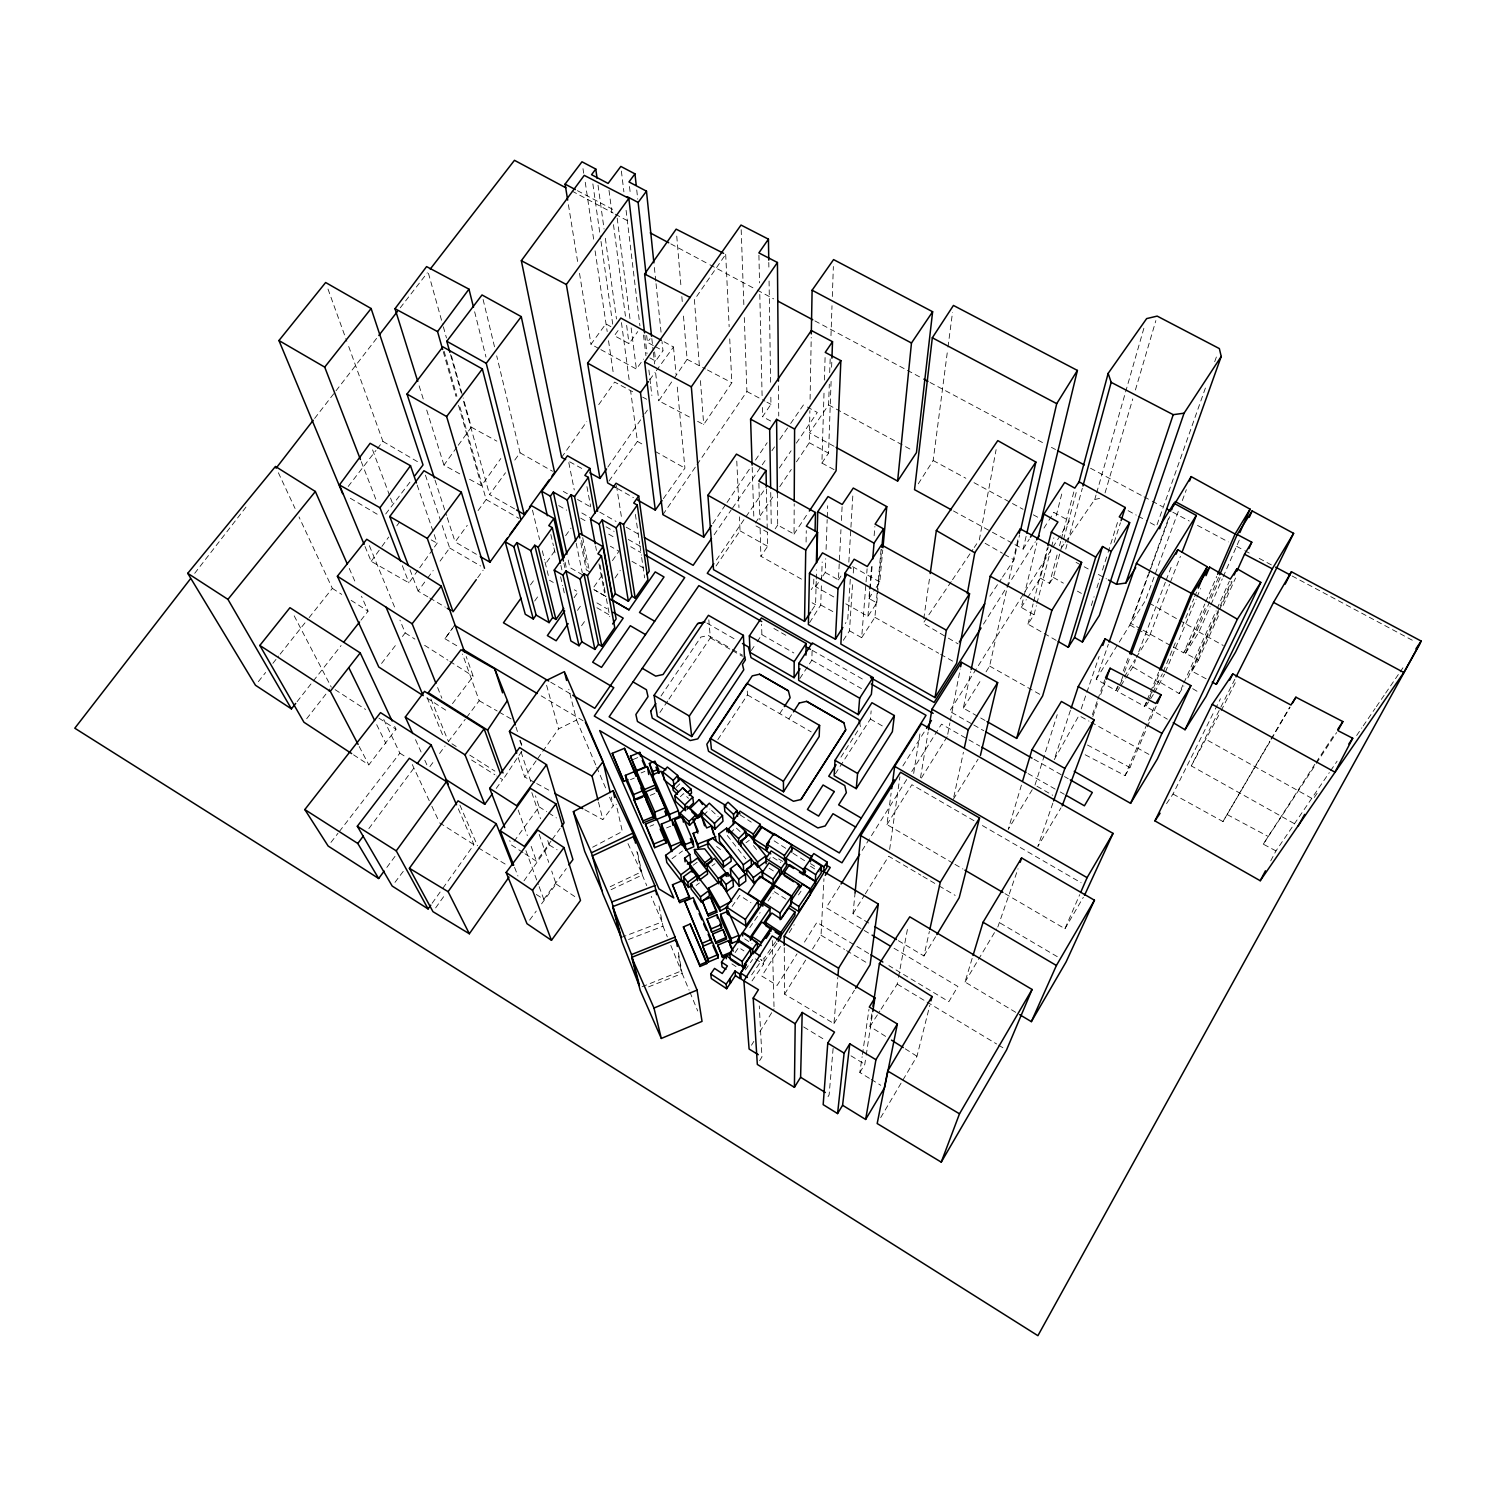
<?xml version="1.0" encoding="UTF-8"?>
<svg xmlns="http://www.w3.org/2000/svg" width="1496" height="1496" viewBox="0 0 1496 1496"><rect width="100%" height="100%" fill="white"/><g stroke="black" fill="none" stroke-linecap="round" stroke-linejoin="round"><path stroke-width="0.75" stroke-dasharray="5 3.75" d="M777.359 492.895L777.696 525.077L794.039 534.072L794.208 503.741M803.427 404.949L788.972 425.949M806.082 542.057L806.269 530.687M796.452 461.834L809.28 442.741L809.878 410.671M810.084 399.226L811.225 337.367M813.824 579.12L813.637 586.002L811.206 589.667M799.855 678.492L811.842 660.204L812.122 649.395M833.777 596.96L815.694 586.694L815.825 582.15M811.879 610.275L815.563 604.739L816.218 581.402M816.274 579.064L816.535 569.733M834.076 469.632L821.902 463.068L824.053 391.578M824.408 380.04L825.1 356.983M809.616 622.579L820.743 604.982L821.491 582.318M821.566 580.055L822.183 561.935M834.076 446.294L809.467 432.849L828.597 404.911L829.308 384.154M829.7 372.616L830.187 358.778M830.972 335.702L832 305.726M832.318 296.507L833.365 266.512M821.902 463.068L828.522 453.138L831.103 381.162M831.608 367.231L831.944 357.937M822.837 576.016L825.231 572.463L825.736 558.663M826.072 549.462L827.176 519.561M827.269 517.261L827.681 505.76M825.231 572.463L838.415 579.924L840.958 529.621M841.407 520.477L842.098 506.751M812.534 949.006L821.042 935.262L823.959 878.713M848.83 562.141L853 492.689M850.27 579.345L847.746 619.625L845.277 623.552M843.333 640.269L849.504 630.807L852.664 582.299M853.262 573.062L853.711 566.143M849.504 630.807L861.677 637.689L867.1 568.817M845.82 603.804L867.923 616.352L876.768 602.888L868.933 598.456L869.513 591.481M869.7 589.162L871.813 563.618M874.132 535.755L874.898 526.461M867.923 616.352L870.018 591.182M870.205 588.9L872.318 563.73M784.259 947.679L784.596 994.129L833.964 1023.563L837.816 977.412M833.122 1048.359L829.121 1094.829L826.746 1098.756M861.677 637.689L874.898 617.343L881.069 549.406M876.768 602.888L877.404 595.95M877.61 593.631L881.649 549.668M876.17 587.461L879.779 581.963L882.752 550.004M835.385 773.787L870.373 719.052L871.158 710.88M868.783 923.032L853.019 913.626L855.058 892.981M918.264 483.844L933.167 460.525L947.679 349.41M947.978 347.109L952.522 312.384M952.952 863.173L886.96 824.558L891.111 793.198M889.653 849.448L899.9 776.798M923.761 618.783L929.895 575.792M869.363 1078.317L859.845 1072.501L862.126 1056.7M862.463 1054.437L868.97 1009.314M885.613 1036.391L869.924 1026.462L871.962 1012.998M859.845 1072.501L864.8 1064.273L865.847 1057.41M866.203 1055.11L872.467 1013.877M913.663 773.432L920.433 730.59M920.489 777.752L928.137 732.049M979.319 539.944L996.112 449.642M881.088 1009.145L897.207 984.125L898.049 979.637M898.46 977.393L908.091 925.8M947.753 734.218L949.904 722.961M950.334 720.717L960.226 669.011M985.041 720.455L963.349 708.132L970.754 671.741M953.812 797.013L963.424 752.245M898.329 940.666L923.93 955.963L929.371 931.428M986.051 671.835L989.623 666.094L1006.715 589.611M1007.219 587.367L1018.271 537.868M1002.526 577.063L1013.97 559.897L1019.58 534.876M1014.98 544.619L1023.171 549.107L1026.312 535.475M1056.176 640.363L1027.958 624.131L1034.035 614.744L1021.244 607.395L1023.395 598.512M1023.937 596.287L1036.878 542.955M880.695 1117.587L916.973 1056.27L929.801 1005.349M1053.857 512.436L1069.453 520.889L949.642 711.273L971.745 723.858M1027.958 624.131L1033.082 603.935M1033.643 601.691L1047.331 547.835M1027.602 597.633L1040.318 578.111L1048.247 546.975M1056.176 515.84L1061.842 493.605M1034.035 614.744L1036.354 605.693M1036.952 603.43L1050.94 549.125M1051.538 546.863L1053.857 537.812M1040.318 578.111L1049.538 583.384L1057.186 554.586M1059.542 545.722L1060.72 541.309M1061.3 539.084L1074.24 490.37M1049.538 583.384L1053.39 577.475L1062.927 541.87M1063.525 539.645L1076.97 489.716M1065.769 549.032L1066.985 544.525M1067.602 542.281L1082.337 488.22M1065.245 542.319L1094.717 499.552L1096.007 495.083M1096.643 492.857L1144.085 327.531M1105.058 492.913L1132.771 398.908M1135.408 389.97L1155.866 320.593M1021.431 785.101L1008.248 829.326L1033.83 787.064M1015.747 1012.325L965.014 982.012L972.363 957.664M1091.313 605.562L1094.1 596.698M1096.905 587.816L1099.691 578.952M1102.496 570.07L1107.377 554.549M1108.087 552.323L1118.578 519.056M1034.989 785.138L1057.223 714.658M1114.165 542.45L1120.41 522.796M997.832 926.978L1018.028 868.783M1070.425 710.32L1054.1 759.912L1078.934 715.537M1081.178 708.973L1099.13 656.37M1052.866 803.109L1037.85 846.456L1061.019 807.803M1118.353 686.627L1115.96 690.516L1096.213 679.278L1108.349 644.29M1205.402 388.044L1156.539 526.162L1146.385 520.627M1214.696 361.733L1217.033 355.15M1092.379 714.639L1097.035 701.587M1097.802 699.417L1104.796 679.839M1092.828 716.528L1097.54 703.344M1100.682 694.574L1105.394 681.391M1096.213 679.278L1129.873 624.973L1148.012 574.988M1148.797 572.818L1169.274 516.307M1141.037 629.049L1130.883 623.383L1169.592 516.737M1178.287 511.482L1145.282 600.85L1130.883 623.383M1182.308 500.58L1186.347 489.678M1115.96 690.516L1117.587 686.197M1123.253 671.05L1128.919 655.884M1121.327 680.474L1130.265 656.669M1125.684 678.212L1132.902 667.01L1135.408 660.484M1138.737 651.807L1165.328 582.318M1166.169 580.13L1171.985 564.946M1136.343 657.417L1149.526 635.987L1169.573 584.319M1170.396 582.168L1180.419 556.325M1119.663 687.543L1117.269 691.283L1144.515 706.336L1146.273 702.073M1147.17 699.941L1158.633 672.209M1150.2 695.64L1159.942 672.172M1152.836 692.368L1162.373 673.817M1163.271 671.667L1176.716 639.559M1182.102 626.693L1184.795 620.279M1185.692 618.129L1193.752 598.868M1194.65 596.717L1197.342 590.303M1154.613 692.555L1164.524 674.172M1165.421 672.022L1196.089 599.241M1196.987 597.091L1200.596 588.526M1085.161 754.751L1125.067 775.601L1154.856 705.588M1125.067 775.601L1129.966 767.504L1146.422 728.982M1147.339 726.85L1156.502 705.439M1173.537 647.188L1183.691 652.854L1204.804 604.047M1205.72 601.916L1216.734 576.465M1004.938 893.617L1064.946 928.736L1079.701 894.664M1206.113 678.81L1191.863 671.124L1198.371 660.26L1185.561 653.266L1205.851 606.591M1209.535 598.12L1218.754 576.895M1183.691 652.854L1197.174 630.377L1220.381 577.213M1185.561 653.266L1198.95 631.966L1210.133 606.497M1211.068 604.365L1222.269 578.877M1223.204 576.764L1239.978 538.523M1160.915 682.737L1179.11 693.546L1182.906 685.075M1183.86 682.943L1216.098 610.873M1217.052 608.76L1229.375 581.196M1187.918 677.875L1231.339 581.29M1191.863 671.124L1218.66 611.602M1219.614 609.489L1232.068 581.851M1198.371 660.26L1219.352 613.884M1223.167 605.45L1235.565 578.036M1166.543 803.633L1173.014 794.039L1214.247 711.198M1215.276 709.123L1220.437 698.763M1294.227 823.567L1191.284 765.896L1235.023 678.96M1191.284 765.896L1220.138 712.732M1221.185 710.656L1236.912 679.558M1270.721 860.855L1275.976 850.906L1329.308 772.609M1275.976 850.906L1263.278 844.174L1314.816 764.306M1173.014 794.039L1222.98 821.547L1269.861 741.193M1271.02 739.174L1289.776 707.028M1222.98 821.547L1270.347 741.006M1271.507 739.024L1290.113 707.178M1064.946 928.736L1083.366 897.245M965.014 982.012L996.654 928.941M1144.515 706.336L1146.89 702.353M1148.087 700.352L1151.639 694.368M923.93 955.963L935.692 936.552M1023.171 549.107L1029.267 539.158M833.964 1023.563L854.422 990.259M1119.55 684.682L1123.159 678.847M1124.356 676.884L1135.146 659.362M784.596 994.129L806.456 958.805M759.631 1060.683L761.95 1056.943L759.276 1005.929M953.326 799.257L978.066 759.201M751.478 1045.218L753.853 1041.384M759.8 1031.829L774.068 1008.884M853.019 913.626L864.09 895.824M865.324 893.841L888.699 856.254L920.919 875.216M886.96 824.558L911.887 784.708L974.326 820.893M963.349 708.132L981.264 679.465M921.349 778.051L947.323 736.462M902.873 765.915L925.239 730.329M839.817 885.95L826.166 907.679L870.074 933.953M862.126 850.476L906.782 779.416M911.737 771.543L941.508 724.158L979.749 746.037M780.482 946.444L761.819 976.084L777.116 985.415L797.013 953.887M789.177 932.644L794.152 924.715M983.508 624.094L1005.723 588.807M1006.958 586.881L1035.344 541.776M1043.984 528.107L1047.686 522.197M1048.92 520.271L1053.857 512.399M804.455 942.106L816.891 922.396L854.87 945.229M1179.11 693.546L1183.897 686.047M840.939 757.144L859.246 728.477M1153.341 694.518L1145.786 706.299L1167.348 719.183M869.924 1026.462L879.854 1011.072M1120.878 685.692L1124.487 680.082M1021.244 607.395L1026.331 599.597M788.86 718.94L792.338 713.592M779.715 713.629L783.193 708.3M1316.106 762.38L1335.217 733.227M868.933 598.456L874.954 589.293M1263.278 844.174L1315.134 765.279M1316.405 763.353L1336.639 732.554M504.563 777.247L523.151 749.159M794.039 534.072L808.064 512.96M717.837 739.604L747.458 694.929L747.252 690.292M838.415 579.924L840.976 576.054M989.828 596.156L1001.273 578.971M775.19 528.817L777.696 525.077M751.235 650.592L755.966 643.504M757.144 641.747L761.875 634.659L761.576 624.206M815.694 586.694L821.659 577.793M697.585 421.33L703.7 424.565L731.843 382.733L729.599 336.058M712.788 523.656L725.747 504.376M727.037 502.45L750.338 467.762M755.517 460.057L767.168 442.723M755.368 522.964L774.629 494.316M779.753 486.668L791.309 469.482M770.702 421.031L762.567 416.692L770.945 404.313L770.795 395M801.463 579.139L760.884 556.269L767.598 546.339L767.317 532.557M659.904 712.47L667.665 701.007M668.955 699.081L710.338 637.857L708.824 619.812M951.232 581.626L923.125 623.29L946.407 636.997M952.503 579.737L972.942 549.425M974.214 547.517L976.776 543.74M661.008 696.014L700.913 637.053L708.225 635.445L730.422 648.254M1330.599 770.702L1337.106 761.165M662.896 514.661L695.715 466.546M697.024 464.62L746.915 391.503L744.297 317.526M716.06 565.956L740.053 530.837L739.398 516.887M798.434 894.963L801.015 891.167M689.413 417.01L658.764 400.797L672.938 380.078M674.229 378.189L687.113 359.358L683.205 312.851M716.434 559.953L766.214 487.135M779.322 468.042L791.104 450.764M796.34 443.134L817.302 412.466L807.391 407.062M735.116 952.615L738.669 947.436L743.942 950.895M1317.116 793.329L1313.17 799.107L1206.505 739.697M1356.648 735.508L1361.902 727.804M1363.23 725.878L1375.086 708.543M1376.395 706.617L1384.305 695.042M1385.633 693.115L1398.797 673.855M1400.125 671.928L1404.071 666.15M714.153 534.764L731.207 509.893M732.535 508.042L766.663 458.356M771.917 450.764L774.535 446.893M779.79 439.3L787.663 427.8M749.739 927.67L760.136 912.541M768.009 901.041L773.114 893.617M724.382 256.265L694.425 299.705L699.586 369.063M767.429 861.883L771.282 856.31L780.781 862.425M1061.393 547.891L1063.955 544.17M732.124 906.426L739.716 895.45L750.955 902.761M751.628 974.85L761.969 959.908M775.601 941.807L763.989 958.599L764.119 961.76L760.473 959.329M764.119 961.76L778.238 941.339M752.02 980.909L763.521 964.265L763.259 958.057M607.881 467.033L643.467 415.776M644.776 413.887L647.413 410.091M745.363 969.894L752.582 959.497M581.589 625.702L585.591 619.961M615.006 577.942L620.26 570.425M577.493 610.368L581.495 604.627M601.86 575.623L592.622 588.844L606.74 596.96L594.641 590.004M612.425 560.626L619.026 551.183L610.331 546.246M523.974 880.845L549.182 844.941L547.742 840.565M561.598 457.383L586.787 421.61M598.718 404.668L614.613 382.078L632.658 391.746M574.09 597.689L578.092 592.005L574.333 589.798M663.383 498.654L684.925 468.136L676.94 383.556M534.726 782.483L524.703 777.022L536.428 760.361M537.737 758.509L558.588 728.889L576.54 720.062L568.817 689.263M534.67 601.018L538.71 595.352M365.005 546.489L371.176 561.355L408.95 582.842L418.356 569.639M419.703 567.751L433.129 548.901M434.457 547.012L437.15 543.235L434.195 534.614M469.576 479.281L481.413 485.807L500.842 458.505M353.561 754.844L368.839 764.886L396.01 729.244L394.084 725.111M432.138 903.247L441.582 890.027M442.928 888.138L473.933 844.66L457.458 806.849M435.635 907.904L444.985 894.776M653.285 345.501L647.469 342.341L650.106 338.657M649.806 357.862L655.622 361.041L662.971 350.775L662.017 341.518M530.482 584.917L534.54 579.251M546.695 562.197L554.792 550.846M565.619 535.699L571.023 528.125M600.85 349.634L636.38 369.063L643.542 359.077M608.966 481.039L637.427 441.414L630.658 391.148M524.946 853.767L536.503 861.285L550.958 841.163M552.267 839.331L560.159 828.354M459.721 473.839L443.957 465.125L456.972 447.042M458.281 445.247L471.296 427.164L463.854 400.404M371.176 561.355L380.62 548.265M381.966 546.395L388.698 537.045M396.795 525.844L399.507 522.104M618.072 330.541L614.351 335.684L629.031 343.669L637.726 331.626M477.673 577.718L483.152 570.163M454.597 625.384L444.948 638.736L452.166 628.675M496.223 788.448L502.6 779.64L496.803 775.975M514.063 841.369L539.084 806.793L535.475 795.816M649.713 379.816L655.005 372.523M656.314 370.69L673.481 346.979L663.364 341.406M598.886 348.568L590.976 344.248L605.843 323.884L613.996 328.335M427.819 596.848L418.095 591.107L426.341 579.85M427.706 577.98L433.204 570.481M440.067 561.112L449.679 547.985L441.601 523.694M476.42 554.305L455.139 541.945L467.276 525.339M478.066 510.604L486.163 499.533L459.422 405.229M514.587 508.883L489.566 494.54L505.48 472.773M514.774 460.076L520.066 452.821L496.691 355.842M536.316 894.44L543.796 899.339L566.311 868.596M529.64 920.096L536.26 911.083M541.552 903.865L556.119 884.024L551.706 871.065M429.894 766.606L434.046 760.978M439.562 753.498L445.079 745.999M386.847 867.418L395.038 856.31M368.858 828.597L414.542 767.242M394.981 882.36L403.359 871.214M456.187 746.485L448.445 741.567L465.219 719.295M466.621 717.444L479.188 700.726L462.488 654.033M452.484 703.644L473.204 676.285L466.191 656.501M584.805 809.766L602.851 819.584L613.267 805.82L611.228 796.994M385.688 514.007L411.98 479.468M348.194 486.462L375.982 450.427M377.385 448.613L382.939 441.414L347.614 343.463M330.953 842.398L337.984 833.291M339.386 831.477L399.862 753.143L383.406 718.716M194.704 573.323L246.092 506.957M314.609 418.45L377.422 337.311M400.255 307.821L427.37 272.777M381.555 663.439L396.851 643.691M402.424 636.511L405.192 632.92L399.956 620.148M306.68 718.735L329.924 688.945M297.106 701.643L341.088 645.543M360.966 620.204L368.053 611.172L361.471 596.212M258.378 681.615L265.634 672.471M272.889 663.326L278.686 656.015M280.126 654.182L307.69 619.456M309.13 617.624L332.336 588.377L298.994 516.905M730.198 833.216L735.845 827.625L740.931 832.356M703.55 815.208L709.927 808.943M680.343 796.751L683.522 793.647L688.497 798.303M676.211 787.382L680.717 782.969M712.003 865.941L715.032 863.716M746.018 842.716L749.272 840.303M696.108 885.426L699.399 882.977M693.134 865.23L697.921 861.715M672.059 858.667L682.513 850.981M592.64 847.222L622.336 831.477L616.184 804.306M610.181 886.717L641.186 871.944L636.829 851.392M611.079 889.671L642.289 874.973L636.978 849.952M666.543 827.942L670.769 826.185M649.956 826.297L653.771 824.707M641.13 772.927L644.87 771.375M630.452 779.659L634.323 778.07M650.236 795.386L656.707 792.712M633.107 759.5L638.68 757.2M642.046 986.762L681.222 970.979L677.95 952.915M648.572 986.874L682.157 973.447L678.118 950.951M628.544 939.488L662.99 926.192L659.007 905.865M621.289 937.468L662.017 921.947L651.246 896.328M1094.717 499.552L1101.486 497.925M687.113 359.358L705.401 368.914M707.44 369.98L731.843 382.733M1087.442 745.008L1129.966 767.504M577.381 190.647L614.276 210.188M746.915 391.503L764.942 401.096M766.943 402.181L770.945 404.313M1227.356 814.665L1267.654 836.189M572.052 191.095L613.21 213.105M615.267 214.19L627.609 220.791M670.806 243.885L707.851 263.689M709.908 264.792L755.162 288.971M757.219 290.074L773.675 298.882M814.834 320.873L905.361 369.25M907.418 370.354L921.817 378.058M930.045 382.452L1043.198 442.928M1051.426 447.341L1055.54 449.529M1090.509 468.229L1141.953 495.718M1144.01 496.822L1150.181 500.113M1152.238 501.216L1162.523 506.714M1172.808 512.212L1189.264 521.019M1197.492 525.414L1228.366 541.907M1236.594 546.302L1242.765 549.612M1244.822 550.715L1250.993 554.006M1259.221 558.401L1271.563 565.002M1292.133 575.997L1415.59 641.99M642.663 397.132L646.683 399.264M809.28 442.741L828.522 453.138M933.167 460.525L965.855 478.253M974.027 482.684L1023.058 509.276M1033.287 514.811L1039.402 518.14M828.597 404.911L912.373 450.371M1076.073 562.384L1082.15 565.675M1084.17 566.76L1088.209 568.966M1098.345 574.445L1106.442 578.84M820.743 604.982L834.244 612.313M1128.096 510.66L1136.231 515.091M1138.269 516.195L1144.347 519.523M655.211 346.548L662.971 350.775M536.727 783.567L550.752 791.216M471.296 427.164L496.84 441.133M953.494 510.978L990.371 531.155M992.428 532.277L1012.923 543.497M569.677 461.815L581.794 468.454M756.004 525.938L767.579 532.314M1080.935 716.659L1088.976 721.109M1090.995 722.231L1149.302 754.601M1198.95 631.966L1223.279 645.524M1143.056 630.19L1171.499 646.048M1129.873 624.973L1135.763 628.283M1137.745 629.386L1149.526 635.987M431.203 539.906L437.15 543.235M637.427 441.414L643.355 444.761M655.229 451.437L684.925 468.136M852.589 566.647L879.779 581.963M989.623 666.094L1040.674 694.817M740.053 530.837L767.598 546.339M874.898 617.343L938.665 653.247M940.647 654.369L954.598 662.223M812.066 602.757L815.563 604.739M1053.39 577.475L1063.394 583.16M1077.4 591.126L1081.402 593.407M520.066 452.821L552.566 471.259M1149.265 603.112L1177.221 619.026M1179.203 620.148L1197.174 630.377M617.549 488.575L633.444 497.644M563.281 491.417L567.339 493.717M577.493 499.458L591.687 507.574M599.803 512.156L616.053 521.431M626.188 527.172L638.362 534.128M973.765 724.999L983.807 730.721M1034.054 759.276L1068.219 778.705M581.832 512.978L589.91 517.579M606.048 526.798L614.127 531.398M628.264 539.458L640.381 546.377M558.7 505.592L566.704 510.211M580.691 518.158L586.694 521.618M608.704 534.147L614.706 537.606M630.695 546.695L640.699 552.454M773.9 628.47L788.093 636.604M812.44 650.461L865.174 680.624M1028.07 773.582L1058.252 790.86M1060.271 791.964L1064.292 794.301M479.188 700.726L497.158 710.974M499.14 712.115L511.127 718.94M1036.952 786.26L1052.698 795.255M811.842 660.204L861.453 688.59M761.875 634.659L793.852 652.967M631.985 561.355L643.486 567.938M706.935 623.084L736.537 640.138M870.373 719.052L884.36 727.093M486.163 499.533L518.925 518.345M985.097 543.272L1002.432 553.24M1004.34 554.361L1013.97 559.897M732.442 649.376L742.521 655.229M710.338 637.857L730.422 649.432M732.423 650.592L742.465 656.37M589.555 571.809L586.282 569.92L580.261 540.28M582.748 574.932L569.845 567.489L567.414 556.4M982.386 825.549L1081.084 882.734M596.923 602.888L607.039 608.779M549.462 580.224L553.277 582.43M596.867 607.713L610.349 615.529M747.458 694.929L811.225 731.899M449.679 547.985L480.646 566.012M382.939 441.414L419.03 462.582M954.953 864.351L962.957 869.026M948.352 638.138L958.057 643.86M922.939 876.413L937.038 884.716M939.039 885.894L955.159 895.375M1000.17 923.051L1058.139 957.178M429.763 597.989L445.303 607.152M1192.705 688.684L1198.408 692.068M550.734 682.213L570.78 694.088M1132.902 667.01L1158.783 682.382M350.307 498.243L379.086 515.353M444.929 638.699L458.992 647.076M541.197 695.864L585.347 722.101M894.028 948.258L957.889 986.5L948.838 1001.666L888.867 965.612M856.871 946.407L868.858 953.644M821.042 935.262L844.586 949.436M846.549 950.615L868.129 963.592M897.207 984.125L925.033 1000.88M927.034 1002.077L996.617 1043.965M998.599 1045.162L1004.564 1048.752M478.383 847.895L508.285 865.941M803.651 1026.948L825.362 1040.188M851 1055.839L864.8 1064.273M871.27 1079.476L880.789 1085.292M549.182 844.941L557.11 849.803M471.633 760.043L494.858 774.741M905.211 1048.808L916.973 1056.27M439.656 822.912L473.933 844.66M469.744 755.106L494.895 771.095M405.192 632.92L414.916 639.11M424.621 645.318L447.94 660.185M449.885 661.419L473.204 676.285M332.336 588.377L341.743 594.38M351.13 600.364L368.053 611.172M810.439 863.566L816.143 867.231M774.124 840.864L785.868 848.4M793.03 853.281L804.567 860.668M810.458 866.203L819.397 871.925M399.862 753.143L405.678 756.864M778.631 858.91L782.558 861.415M769.168 868.222L774.423 871.588M539.084 806.793L546.769 811.73M548.695 812.964L556.4 817.919M426.828 697.978L446.967 710.937M774.386 891.747L785.868 899.171M740.277 815.021L751.273 822.164M335.104 689.656L365.566 709.459M378.881 718.117L396.01 729.244M523.002 852.514L511.445 844.997L509.762 840.64M744.653 938.815L752.002 943.621M731.881 963.873L739.099 968.641M755.405 958.843L763.521 964.265M556.119 884.024L576.745 897.899M716.584 846.53L722.157 850.775M711.572 810.477L718.099 816.61M753.442 845.558L757.63 850.813M727.28 835.516L745.793 858.872M359.19 746.485L368.839 764.886M294.188 615.847L331.308 687.188M376.693 724.662L385.893 743.475M412.26 764.531L430.848 804.137M431.839 806.232L438.683 820.818M627.983 843.613L641.186 871.944M278.387 472.755L295.067 508.49M415.514 739.679L421.087 752.02M424.808 760.249L427.594 766.42M349.241 568.424L355.824 583.384M459.908 805.11L477.467 845.764M576.54 720.062L595.819 765.092M596.736 767.224L605.917 788.673M609.583 797.256L613.267 805.82M642.289 874.973L646.758 885.651M427.145 697.697L443.826 737.809M682.157 973.447L689.076 990.128M689.937 992.203L697.716 1010.959M430.923 699.043L448.445 741.567M369.362 545.666L395.58 609.508M662.99 926.192L667.328 936.87M670.806 945.397L681.222 970.979M519.71 740.539L522.291 747.009M437.617 687.543L441.862 698.183M514.549 867.362L517.934 875.983M361.303 461.722L376.281 500.431M402.331 565.656L408.95 582.842M409.998 569.789L418.095 591.107M372.579 449.866L389.708 495.83M390.531 498.018L392.981 504.582M525.938 850.663L538.373 884.529M539.14 886.642L543.796 899.339M327.998 289.046L346.829 341.294M518.177 810.009L527.34 835.647M531.155 846.325L536.503 861.285M417.178 485.078L433.447 532.464M539.196 834.357L548.751 862.425M518.158 757.481L524.703 777.022M531.828 792.618L540.505 818.78M425.425 475.13L440.853 521.487M521.076 751.946L531.155 782.651M515.989 727.093L517.41 731.507M520.29 740.333L522.441 746.953M435.018 480.123L446.519 515.447M447.248 517.653L455.139 541.945M419.123 385.818L423.948 401.227M426.715 410.054L443.957 465.125M443.284 351.71L455.981 396.403M458.524 405.36L481.413 485.807M444.144 351.336L456.878 396.234M450.52 354.608L461.067 392.363M463.536 401.246L489.566 494.54M428.454 273.3L442.741 324.595M443.358 326.82L446.463 337.965M451.437 355.805L463.236 398.179M546.601 685.28L558.588 728.889M474.643 311.785L485.976 357.058M598.512 802.193L602.851 819.584M532.464 510.136L539.589 539.532M542.337 550.827L544.525 559.878M545.068 562.141L548.92 577.961M483.096 299.462L494.522 346.829M550.827 534.521L553.408 545.647M553.913 547.873L555.446 554.549M560.589 576.802L562.627 585.721M563.15 587.947L564.684 594.623M859.676 723.148L860.462 726.607M560.888 565.413L561.898 569.864M563.917 563.281L564.908 567.751M565.077 562.253L566.591 569.078M576.147 543.142L582.281 572.669M581.589 540.43L587.124 567.807M582.711 537.644L589.087 569.527M568.798 462.601L574.258 489.94M595.595 545.965L596.455 550.435M598.98 563.861L604.496 592.958M600.027 565.039L603.842 585.235M604.253 587.479L605.955 596.455M606.366 598.699L607.638 605.431M608.068 607.675L609.751 616.67M586.937 486.63L590.714 506.845M568.424 204.709L577.662 261.894M579.513 273.338L590.976 344.248M616.427 485.527L621.925 520.028M582.991 168.637L583.664 173.199M585.254 182.269L594.043 241.978M595.09 250.823L607.189 331.551M608.535 340.733L613.267 372.897M635.389 514.4L637.689 530.257M638.025 532.539L639.671 543.871M640.008 546.134L641.317 555.203M641.653 557.466L644.626 577.867M592.865 183.896L600.663 239.079M600.999 241.38L612.724 324.183M598.026 185.205L604.066 229.038M605.338 238.275L616.483 319.003M621.457 322.612L629.442 382.004M609.003 190.291L612.294 215.48M613.491 224.643L625.44 316.198M626.637 325.361L629.031 343.669M617.194 218.136L629.984 318.741M631.144 327.904L636.38 369.063M621.382 171.049L623.888 191.843M626.095 210.338L639.933 325.866M643.486 334.992L645.935 355.749M644.832 335.216L647.001 353.785M648.89 370.017L650.517 383.93M650.797 386.249L651.882 395.542M629.498 186.532L630.302 193.395M646.665 335.459L647.469 342.341M651.826 338.564L653.116 350.083M653.359 352.383L654.65 363.921M655.678 373.14L658.764 400.797M636.735 189.955L637.745 199.174M654.612 351.841L655.622 361.041M654.369 267.504L655.809 281.379M656.033 283.679L661.064 332.262M673.481 346.979L676.08 374.411M676.753 236.125L681.054 287.269M681.839 296.582L682.419 303.557M700.446 380.639L703.7 424.565M725.691 254.376L729.15 326.726M736.78 461.086L738.968 507.574M741.175 229.673L743.886 305.969M752.189 467.406L753.853 517.971M758.883 483.32L759.893 519.804M760.136 528.911L760.884 556.269M772.291 940.517L774.012 1006.602M758.921 255.218L759.538 282.894M759.8 294.431L762.1 395.935M762.362 407.473L762.567 416.692M766.42 488.893L767.261 530.257M770.721 492.465L771.3 527.452M768.794 262.436L768.869 267.092M769.075 281.042L770.627 383.369M778.5 385.818L778.743 416.056"/><path stroke-width="1.5" d="M798.77 911.532L798.845 906.483L810.533 889.316L802.417 884.08L790.711 901.228L790.692 906.314L798.77 911.532L810.365 894.477L810.477 888.998L821.173 873.066L821.51 866.016L793.067 847.839L785.942 858.199L785.961 861.771M791.403 899.919L791.403 896.459L773.769 885.071L786.485 866.091L786.466 860.742L771.151 850.887L765.971 858.367L781.305 868.241L781.361 873.552M791.758 852.159L791.777 844.922L773.974 833.534L766.644 844.099L766.868 851.336L770.795 853.861M794.226 501.403L794.6 429.053L840.864 360.648L825.231 352.383L832.524 341.686L811.356 330.504L750.581 419.142L752.114 465.106M794.096 677.707L794.189 661.643L806.157 643.486L761.389 617.942L749.346 635.931L750.038 652.368L794.096 677.707L799.967 668.768M771.282 929.409L765.559 925.594L765.428 922.265L771.861 913.028L781.043 919.086L788.766 907.941L794.956 911.999L794.918 915.384L780.837 935.729M798.845 663.345L798.658 680.325L858.311 714.639L871.383 694.275L872.972 677.52L812.291 642.906L798.845 663.345L859.658 698.202L858.311 714.639M872.804 1011.595L874.898 997.851L772.16 935.954L743.886 980.852L758.435 989.698L753.199 998.075L757.331 1064.441L794.413 1087.349L795.199 1023.75L802.193 1012.437L834.506 1032.109L827.774 1043.123L823.174 1104.646L837.573 1113.566L842.585 1105.264L849.784 1043.797L875.927 1059.71L865.642 1119.457L842.585 1105.264M799.425 888.138L799.481 884.641L781.847 873.29M804.53 621.382L805.746 550.079L817.583 532.408L806.344 526.162L815.526 512.53L758.827 481.039L766.027 470.511L736.462 454.111L707.926 495.27L713.536 569.658L804.53 621.382L810.664 612.126M811.3 333.926L812.104 290.224L833.59 259.593L932.625 311.729L916.468 452.596L897.619 481.076L836.114 447.416M805.933 655.155L806.157 643.486M799.425 872.224L803.277 874.692L803.389 869.4L810.682 859.078M850.962 568.162L822.482 552.865L809.467 573.286L808.382 624.524L835.441 639.241L842.828 627.479M794.413 1087.349L800.603 1077.27L802.193 1012.437M815.058 530.912L815.526 512.53M816.386 561.692L817.77 511.688L828.017 496.56L842.229 504.47L853.281 488.051L886.773 506.62L882.958 547.723M816.741 562.739L817.583 532.408M810.495 861.79L810.608 858.199L813.787 853.562L827.176 862.126L826.895 867.474L823.754 872.093L819.939 869.662M831.944 357.937L832.524 341.686M819.602 725.41L819.191 736.518L783.511 791.758L711.404 749.328L710.357 738.37L746.915 683.354L819.602 725.41L783.437 781.286L783.511 791.758M815.657 874.599L815.376 881.574L804.661 874.692L804.829 867.661L815.657 874.599L821.51 866.016M840.864 360.648L836.096 470.735L809.336 511.034M823.754 872.093L824.015 866.782L827.176 862.126M835.441 639.241L838.003 588.657L846.25 575.605M844.885 573.305L840.864 644.065L935.019 697.585L956.599 663.345L969.539 593.744L881.481 544.881L867.287 566.517L854.16 559.205L844.885 573.305L946.37 630.19L935.019 697.585M835.011 760.342L834.132 775.751L856.254 788.654L892.364 731.694L894.365 715.556L871.944 702.709L835.011 760.342L857.582 773.451L856.254 788.654M872.692 559.167L874.038 543.16L883.538 528.855L875.104 524.142L886.773 506.62M838.003 975.112L838.583 968.174L878.32 904.033L824.296 871.925L784.185 936.085L784.241 945.36M881.855 547.368L883.538 528.855M855.058 892.981L860.724 835.591L900.536 772.254L979.543 817.975L959.179 897.75L936.851 934.626M897.619 481.076L911.475 343.014L932.625 311.729M837.573 1113.566L844.118 1053.109L849.784 1043.797M1030.482 537.158L1041.459 519.243L1077.4 370.428L953.438 305.446L932.326 337.778L914.542 489.678L951.437 509.856M891.71 788.729L894.683 766.345L921.499 723.821L1113.043 833.403L1084.525 895.281M878.32 904.033L870.092 964.77L855.637 988.295M930.213 573.548L936.346 530.556L997.795 440.628L1035.868 462.077L1020.59 530.332M872.972 1006.247L879.405 963.574L909.755 916.824L1032.09 989.473L1006.546 1049.949L941.246 1162.13L877.18 1123.533L887.689 1071.005L932.027 996.504L879.405 963.574M928.53 729.749L931.971 709.179L961.517 662.279L997.645 682.606L980.422 755.387M967.276 593.744L974.794 552.753L1035.868 462.077M960.656 666.767L961.517 662.279M874.898 997.851L869.288 1007.051L897.357 1023.993L884.604 1087.629L865.642 1119.457M971.222 669.46L990.202 576.222L1020.272 528.873L1081.627 562.365L1042.637 695.92L1016.625 738.388L987.023 721.577M964.378 747.757L968.23 729.842L997.645 682.606M929.876 929.184L940.255 882.341L979.543 817.975M1019.281 533.361L1020.272 528.873M1026.836 533.193L1056.718 403.658L1077.4 370.428M1037.962 538.523L1043.89 514.082L1064.666 482.479L1074.82 488.145L1079.009 481.768L1125.254 507.518L1121.102 520.608M930.905 1000.918L932.027 996.504M1047.911 545.591L1051.333 532.127L1057.953 521.992L1043.89 514.082M1078.784 483.002L1108.143 373.383L1146.647 318.592L1157.175 316.105L1219.352 348.587L1221.222 356.459L1159.606 528.743M1082.954 485.957L1111.173 382.34L1108.143 373.383M1016.625 738.388L1051.912 610.275L1081.627 562.365M1022.74 780.669L1031.96 749.72L1061.393 701.456L1094.156 719.838L1062.179 805.858M973.036 955.458L983.059 922.247L1021.6 857.937L1094.455 900.218L1066.124 961.872L1031.361 1021.637L1019.655 1014.643M1058.196 641.522L1068.275 647.319L1095.727 557.129L1102.552 546.526L1111.191 551.407L1082.393 642.027L1074.539 637.502L1102.552 546.526M1125.254 507.518L1119.27 516.831L1129.667 522.646L1099.354 615.398L1082.393 642.027M1020.16 862.276L1021.6 857.937M1071.136 708.15L1078.242 686.589L1105.095 638.829L1190.891 685.617L1157.343 759.052L1130.583 803.333L1074.24 771.338M1108.461 579.943L1116.558 584.319L1173.219 414.673L1184.065 413.195L1221.222 356.459M1102.851 645.412L1105.095 638.829M1116.558 584.319L1125.815 583.047L1184.065 413.195M1053.614 800.94L1064.872 768.439L1094.156 719.838M1109.116 642.102L1136.418 563.375L1174.005 503.254L1196.295 515.428L1182.102 552.024M1106.18 679.203L1110.107 668.226L1161.064 694.742L1157.399 703.307M1171.649 509.781L1174.005 503.254M1173.537 505.854L1191.171 476.607L1250.095 509.164L1239.885 532.557M1189.563 480.964L1191.171 476.607M1129.723 653.733L1158.858 575.81L1196.295 515.428M1131.07 654.519L1160.335 576.652L1177.801 549.743L1207.216 566.741L1198.24 588.152M941.246 1162.13L959.497 1113.809L1032.09 989.473M1176.137 554.081L1177.801 549.743M1159.512 670.077L1191.302 593.295L1207.216 566.741M1160.84 670.04L1192.723 593.258L1209.628 567.115L1230.329 579.083L1236.986 568.704L1260.81 582.412L1206.019 696.575L1185.019 729.73L1173.238 722.699M1206.019 575.68L1209.628 567.115M1217.65 574.333L1235.098 534.016L1250.095 509.164M1080.617 892.532L1087.087 877.647L1113.043 833.403M1219.689 574.782L1237.211 534.483L1252.115 510.921L1293.61 533.343L1235.453 652.293L1216.304 684.327L1212.227 682.12M1249.31 517.298L1252.115 510.921M1031.361 1021.637L1056.4 965.481L1094.455 900.218M1130.583 803.333L1161.962 733.358L1190.891 685.617M1234.163 575.006L1236.986 568.704M1236.855 571.229L1244.522 554.231L1251.778 542.207L1237.211 534.483M1248.917 548.527L1251.778 542.207M1185.019 729.73L1237.379 619.213L1260.81 582.412M1110.107 668.226L1105.563 677.651L1155.754 703.457L1161.064 694.742M1216.304 684.327L1272.311 568.817L1293.61 533.343M1236.07 676.884L1273.545 602.383L1291.422 571.734L1421.2 641.092L1403.809 672.508L1260.23 880.733L1154.931 820.893L1212.209 704.336L1232.798 673.911L1290.955 705.027L1295.91 697.211L1342.866 721.577L1337.91 730.628L1352.721 738.257L1334.937 772.16L1212.209 704.336M1229.712 680.138L1232.798 673.911M1285.139 584.169L1291.422 571.734M1260.23 880.733L1265.466 870.784M1419.704 644.178L1037.906 1335.685L74.8 728.215L190.422 578.859M1298.266 825.829L1304.662 814.385M1292.432 703.195L1295.91 697.211M875.927 1059.71L897.357 1023.993M894.178 779.753L841.968 862.799L594.286 716.06L613.79 687.655L503.46 622.785L521.019 598.176M926.492 728.346L931.447 720.436M841.051 884.005L859.658 854.384M825.25 875.384L830.243 867.456L826.222 865.081M981.058 627.983L934.14 702.447L707.271 573.305L713.816 563.73M1036.578 539.869L1039.047 535.905M857.582 773.451L894.365 715.556M946.37 630.19L969.539 593.744M836.058 764.736L828.728 776.218L844.791 785.587L846.362 792.674L838.639 804.848L861.285 818.125M1068.275 647.319L1074.539 637.502M784.353 706.58L790.131 697.716L788.373 690.797L759.594 674.21L752.264 675.874L706.841 744.241L708.524 751.273L793.46 801.276L800.958 799.537L845.726 729.824L843.894 722.83L806.643 701.344L799.257 703.027M800.958 799.575L845.726 729.861M1111.191 551.407L1129.667 522.646M859.658 698.202L872.972 677.52M1125.815 583.047L1135.726 567.676M793.497 711.872L799.257 702.989M1337.779 729.337L1342.866 721.577M959.329 641.952L984.742 603.786M691.713 736.537L744.484 657.529L743.4 635.351L708.431 615.305L654.089 695.36L657.324 716.304L691.713 736.537L689.319 716.023L743.4 635.351M487.603 730.142L507.387 700.614L494.727 668.899L460.974 649.788L428.286 692.667L487.603 730.142L503.011 772.965M768.757 260.117L768.439 239.173L741.006 225.054L644.626 361.845L662.896 514.661L703.737 537.139L711.498 525.582M1154.931 820.893L1160.092 813.226M650.704 711.217L655.846 703.569M697.678 623.608L704.953 621.962L697.66 623.552L663.065 674.509L655.697 676.136L642.308 668.319M810.365 892.476L815.507 884.903L815.657 881.387L789.57 864.632L784.353 872.205L784.39 875.758L793.665 881.724M1348.812 743.98L1352.721 738.257M770.646 487.79L769.673 429.483L776.592 419.348L794.6 429.053M750.581 949.193L750.955 955.495L742.67 967.632L742.203 961.442L750.581 949.193L738.145 941.059L729.768 953.27L730.366 959.534L739.155 965.313M803.277 874.692L805.633 871.252M757.275 942.424L757.5 947.23L752.899 953.981L752.619 949.212L757.275 942.424L742.465 932.756L737.809 939.507L738.07 942.723M739.716 974.102L744.167 967.575L725.99 955.607L721.521 962.115L727.411 965.986L722.25 973.503L714.546 968.398L710.712 973.971L711.311 978.552L726.645 988.706L735.434 975.598L735.004 970.998L739.716 974.102L740.09 978.683L735.434 975.598M762.829 906.239L762.642 901.751L774.255 884.865L791.646 896.104L791.608 902.892L780.164 919.685L780.071 913.046L799.481 884.641M770.851 927.988L761.034 942.349L751.964 936.421L761.801 922.078L770.851 927.988L770.945 931.279M766.064 938.441L769.729 933.074M750.3 937.113L769.916 908.483L762.53 903.678L742.895 932.27L750.3 937.113L750.506 940.348M763.577 922.995L770.066 913.514L769.916 908.483M726.645 988.706L726.177 984.181L735.004 970.998M1415.927 648.797L1421.2 641.092M711.516 538.541L693.153 565.32L644.439 537.55M745.831 925.987L745.401 919.423L758.154 900.891L739.211 888.605L726.439 907.062L727.075 913.738L745.831 925.987L758.453 907.623L758.154 900.891M773.208 884.36L773.095 879.143L779.603 869.681L769.019 862.893L762.493 872.318L762.698 877.61L773.208 884.36L779.659 874.973L779.603 869.681M781.305 868.241L786.466 860.742M760.866 901.957L772.778 884.641L759.893 876.319L747.981 893.58L760.866 901.957L761.015 905.379L757.35 902.986M761.015 905.379L772.852 888.138L772.778 884.641M784.502 860.892L784.465 855.525L791.777 844.922M703.737 537.139L691.339 386.828L777.434 262.492L758.865 252.918L768.439 239.173M628.956 609.844L610.779 599.298L628.956 609.844L655.229 571.902L664.018 576.97L639.503 612.462L654.687 621.233M774.124 835.067L761.932 827.251L753.778 838.994L753.947 842.697L766.102 850.495L765.971 846.83L769.468 841.78M766.102 850.495L768.42 847.147M778.238 941.339L780.8 937.618L780.8 932.457L794.956 911.999M776.892 939.937L780.762 934.346L771.637 928.305L754.844 952.503M589.873 472.886L599.971 478.421L606.553 468.921M581.813 641.784L579.045 645.748L562.982 575.193L565.993 570.967L581.813 641.784L594.922 649.432L598.494 644.29L583.926 573.623L587.479 575.68L601.803 646.216L598.494 644.29M612.612 623.963L616.128 618.895L602.981 546.638L580.224 533.586L554.231 570.126L570.892 640.98L579.045 645.748M628.376 601.261L616.184 527.901L602.196 519.935L615.342 593.744L628.376 601.261L631.892 596.212L619.98 522.534L623.533 524.554L635.183 598.101L631.892 596.212M646.927 574.539L649.245 571.229L638.699 496.018L616.053 483.227L590.527 519.112L595.184 543.721M601.803 646.216L614.744 627.572L601.467 555.839L597.914 553.8L602.981 546.638M635.183 598.101L647.918 579.756L637.259 505.068L633.724 503.067L638.699 496.018M745.214 967.837L744.915 963.723L753.423 951.475L760.323 956.168M744.484 981.283L741.175 979.057L740.688 972.98L746.41 964.733L744.915 963.723M615.342 593.744L612.612 597.652L599.241 524.086L602.196 519.935M512.623 865.38L496.223 823.698L458.057 800.828L409.399 868.278L432.961 911.662L469.351 933.766L508.995 877.105M651.564 336.263L644.645 274.011L676.155 229.15L723.615 253.329M568.143 623.626L556.157 640.774L547.368 635.576L564.721 610.929M549.088 622.635L552.679 617.53L534.708 545.236L530.818 550.64L549.088 622.635L536.129 615.043L516.887 542.599L513.876 546.788L533.324 618.989L536.129 615.043M594.922 649.432L580.055 579.102L583.926 573.623M616.184 527.901L619.98 522.534M552.679 617.53L555.951 619.456L563.768 608.367M587.479 575.68L601.467 555.839M623.533 524.554L637.259 505.068M637.427 499.907L655.304 510.099L662.036 500.562M469.351 933.766L448.108 891.672L496.223 823.698M744.391 831.851L753.573 837.835L753.386 834.114L760.286 824.371L740.034 811.187L733.115 820.893L733.395 824.67M753.573 837.835L760.436 828.13L760.286 824.371M516.718 753.143L509.444 731.432L545.404 680.923L564.403 671.667L603.075 761.614L610.2 792.562M456.542 804.755L446.463 781.641L409.324 758.285L357.32 826.241L392.195 886.062L428.099 908.932L430.792 905.136M513.708 865.193L500.169 830.691L530.388 788.261L555.951 803.876L572.931 859.564L568.966 864.987M533.324 618.989L525.264 614.258L505.199 541.776L531.379 505.611L553.875 518.514L548.789 525.62L552.305 527.639L560.383 563.188M575.68 540.86L567.19 499.982L571.005 494.671L574.52 496.653L582.262 535.362M547.349 515.69L541.739 491.286L567.452 455.775L589.854 468.416L584.843 475.391L588.339 477.374L594.941 513.259M555.951 619.456L538.223 547.255L552.305 527.639M574.52 496.653L588.339 477.374M561.468 826.521L564.086 822.856L546.526 764.699L519.617 747.551L489.678 788.355L504.75 827.569M476.308 579.606L453.064 611.752L427.295 538.41L389.764 516.513L423.966 470.716L461.348 492.221L484.517 568.274M516.513 510.005L524.217 514.418L526.854 510.753M529.509 507.107L549.312 479.711M551.949 476.065L554.586 472.418L521.263 316.628L482.011 294.955L446.799 341.275L449.903 352.383M480.272 556.568L489.94 562.178L507.406 538.036M510.099 534.315L519.505 521.319M564.067 557.69L550.378 496.205L553.333 492.09L567.19 499.982M445.976 779.584L484.76 804.306L492.408 793.74M599.971 478.421L566.348 284.502L628.844 198.351L584.244 175.369L521.337 260.697L561.598 457.383L565.638 459.59M655.304 510.099L640.475 392.588L648.404 381.648M428.099 908.932L396.253 850.85L446.463 781.641M400.666 561.374L379.965 507.724L410.502 465.686L370.129 443.302L339.442 484.947L364.108 544.376M358.124 744.447L330.298 691.302L360.218 652.892L289.944 607.694L259.837 645.43L303.95 722.25L351.654 753.591M546.526 764.699L516.644 805.727L489.678 788.355M551.463 940.311L580.504 900.424L563.973 847.559L537.719 830.037L506.134 872.486L526.985 923.705L551.463 940.311L532.501 890.27L506.134 872.486M484.76 804.306L465.032 754.844L484.124 728.795L424.509 691.376L405.304 717.052L412.746 733.508M427.295 538.41L461.348 492.221M615.567 487.453L607.619 482.928L587.61 363.117L620.84 318.031L661.326 340.303M448.22 784.147L431.166 744.933L380.508 712.638L304.829 809.56L328.148 846.044L378.675 878.507L384.135 871.121M532.501 890.27L563.973 847.559M442.648 349.484L437.561 331.607L468.977 289.158L426.584 266.606L395 308.7L417.758 381.405M567.676 200.127L565.095 184.12L581.981 161.792L595.782 169.067L591.556 174.695L608.105 183.428L620.84 166.43L634.959 173.854L628.975 181.951L646.478 191.17L653.883 262.866M645.991 273.693L638.138 202.446L646.478 191.17M555.951 803.876L524.385 846.418L500.169 830.691M378.675 878.507L357.787 843.464L363.322 836.04M417.309 763.521L431.166 744.933M489.94 562.178L446.631 416.543L482.348 368.932L442.872 346.829L407.006 394.046L434.308 477.916M524.217 514.418L486.237 363.322L521.263 316.628M414.747 475.84L423.031 464.938L371.12 308.531L325.642 282.52L278.948 340.527L342.621 493.68M597.97 800.005L592.023 776.069L603.075 761.614M276.068 468.229L313.188 420.283M378.843 335.478L397.394 311.505M430.231 269.093L514.456 160.315L565.881 187.804M435.916 683.298L412.148 623.757L441.264 586.17L366.726 539.271L337.385 576.222L378.787 667.029L423.162 695.603L386.043 607.152M347.353 564.142L315.357 491.492L275.451 466.453L187.748 573.323L255.479 685.262L291.421 708.88L295.684 703.438M343.93 641.934L359.545 622.018M360.461 459.571L324.707 367.118L371.12 308.531M291.421 708.88L227.934 599.372L315.357 491.492M674.079 786.241L673.219 780.407L677.688 775.433L667.328 767.037L662.859 771.992L664.112 779.846L674.359 788.186M745.7 831.533L746.018 837.087L738.968 844.099L738.575 838.601L745.7 831.533L735.452 822.015L728.328 829.046L728.645 832.748M724.363 805.82L733.489 814.31L733.9 819.976L724.849 811.543L724.363 805.82L728.047 802.193L737.173 810.664L737.565 816.349M715.013 829.065L714.471 823.473L722.493 815.544L709.347 803.221L701.306 811.094L701.961 816.779L715.013 829.065L722.998 821.211L722.493 815.544M733.489 814.31L737.173 810.664M689.544 825.306L689.039 821.528L696.07 814.628L687.094 806.25L680.082 813.132L680.624 816.947L689.544 825.306L695.135 819.827M702.596 813.263L698.09 817.695L697.847 815.731L702.372 811.281M684.775 804.998L692.76 797.181L682.718 787.812L674.733 795.61L675.594 801.389L685.561 810.72L684.775 804.998L674.733 795.61M687.15 809.168L693.49 802.959L692.76 797.181M706.897 806.83L699.156 799.612L690.105 808.476L697.847 815.731M677.464 794.32L673.2 790.318L672.602 786.372L680.175 779.005L691.059 789.14L687.599 792.506L682.457 787.719M689.263 795.311L691.545 793.067L691.059 789.14M739.155 886.1L745.831 881.144L745.382 874.169L737.098 863.678L730.366 868.671L730.946 875.684L739.155 886.1L738.65 879.162L730.366 868.671M753.591 882.79L753.33 877.554L762.137 870.99L755.387 862.5L746.579 869.045L746.897 874.337L753.591 882.79L762.343 876.282L762.137 870.99M718.323 878.582L725.953 872.916L714.471 858.349L706.841 863.977L707.458 869.307L718.847 883.818L718.323 878.582L706.841 863.977M720.941 877.965L727.729 872.935L732.872 879.461L733.433 886.38L726.719 891.373L721.633 884.903L720.941 877.965L726.084 884.491L726.719 891.373M743.755 871.831L743.288 864.763L751.123 858.947L751.497 866.072L743.755 871.831L719.539 841.22L718.847 833.889L726.663 828.13L757.855 867.362L765.989 861.322M701.175 901.92L700.502 896.815L708.805 890.644L698.726 877.741L690.423 883.874L691.171 889.073L701.175 901.92L709.422 895.805L708.805 890.644M726.084 884.491L732.872 879.461M757.855 867.362L757.63 862.033L765.821 855.936L748.972 834.787L740.782 840.827L741.137 846.306M738.65 879.162L745.382 874.169M705.158 866.296L712.003 861.247L711.61 857.619L704.672 848.812L694.425 849.56L694.892 853.225L705.158 866.296L704.728 862.687L694.425 849.56M688.515 887.465L687.73 882.247L696.93 875.459L692.685 870.018L683.485 876.806L684.289 882.042L688.515 887.465L692.162 884.753M707.197 870.504L707.608 874.075L699.623 879.985L699.174 876.432L707.197 870.504L697.454 858.087L689.432 863.996L689.937 867.587L698.239 878.208M723.653 866.913L723.148 861.565L730.777 855.918L723.522 846.755L712.283 838.19L707.496 841.706L708.113 847.185L723.653 866.913L731.207 861.303L730.777 855.918M687.356 864.108L690.797 861.565L689.806 854.422L681.428 843.744L665.589 855.357L666.823 862.5L681.821 881.78L680.736 874.805L665.589 855.357M680.736 874.805L691.395 866.951L684.588 858.255L689.806 854.422M704.728 862.687L711.61 857.619M720.081 911.045L719.726 907.661L731.731 901.06L720.567 881.574L708.58 888.119L708.992 891.597L720.081 911.045L728.047 906.67M601.916 890.644L584.73 851.43L573.379 811.636L613.098 790.711L632.958 833.122L634.398 839.967M656.65 894.683L654.874 885.595L634.098 836.32L592.341 855.862L611.827 901.92L621.289 937.468L602.757 893.598L591.444 852.776L632.958 833.122M708.58 961.928L708.169 958.786L717.912 954.616L712.526 942.218L702.783 946.37L708.58 961.928L718.286 957.795L717.912 954.616M699.997 966.472L699.754 964.845L706.598 961.928L690.198 924.023L683.392 926.903L699.997 966.472L706.823 963.555L706.598 961.928M731.544 953.625L722.512 957.459L722.344 955.832L731.394 951.961M711.647 932.176L711.255 928.866L721.353 924.584L717.052 914.804L706.972 919.068L711.647 932.176L721.689 927.913L721.353 924.584M712.62 934.046L722.998 929.633L726.383 937.394L726.551 939.095L716.191 943.49L712.62 934.046L716.191 943.49M702.821 943.004L711.385 939.357L693.228 897.637L684.719 901.228L703.27 946.239L684.719 901.228M716.004 941.826L726.383 937.394M731.638 943.396L731.189 938.572L738.818 935.318L728.178 911.139L720.586 914.355L721.109 919.348L731.638 943.396L739.211 940.161L738.818 935.318M722.512 957.459L717.706 945.21L728.571 940.591L733.208 951.194M702.26 900.854L710.731 897.282L716.547 910.559L716.734 912.317L708.281 915.889L702.26 900.854L708.281 915.889M708.057 914.15L716.547 910.559M672.508 884.753L682.457 880.564L689.432 896.628L689.693 898.404L679.745 902.612L672.508 884.753L679.745 902.612M679.446 900.835L689.432 896.628M661.307 1038.448L702.035 1021.394L697.061 990.09L676.099 939.694L631.705 957.346L640.176 990.24L661.307 1038.448L653.976 1008.042L631.705 957.346M661.344 824.109L670.937 846.156L671.816 851.598L662.298 829.7L661.344 824.109L672.003 819.677L682.176 845.334M665.552 839.181L666.188 842.884L654.687 847.671L653.995 844.006L665.552 839.181L656.931 819.322M670.937 846.156L681.634 841.687M653.976 1008.042L697.061 990.09M654.799 812.141L665.346 807.765L656.426 787.382L645.917 791.739L647.338 799.425L656.127 819.658L654.799 812.141L645.917 791.739M643.486 822.819L643.093 820.874L653.659 816.479L644.458 795.292L633.93 799.631L643.486 822.819L654.014 818.443L653.659 816.479M654.687 847.671L645.393 824.109L666.562 815.32L665.346 807.765M670.47 820.051L669.572 814.385L678.361 810.739L661.045 771.263L652.293 774.872L653.322 780.781L670.47 820.051L679.203 816.423L678.361 810.739M635.725 774.18L624.486 748.318L612.238 753.348L623.851 781.305L627.946 779.622M653.584 775.433L652.91 771.487L658.502 769.187L654.986 761.165L649.395 763.465L653.06 775.414M644.495 789.458L655.379 784.97L647.357 766.606L636.511 771.095L644.495 789.458L645.935 797.181L638.007 778.949L636.642 770.459L630.452 756.191L639.802 752.357L646.01 766.588L636.642 770.459M633.65 794.526L643.43 790.468L635.127 771.338L625.365 775.358L626.581 781.267L634.809 800.304L633.65 794.526L625.365 775.358M636.754 799.5L642.569 797.088M685.991 849.952L693.789 846.83L693.059 841.35L682.587 816.517L674.771 819.658L675.631 825.268L685.991 849.952L685.224 844.492L674.771 819.658M716.285 840.49L711.329 826.054L706.636 827.942L701.605 816.124L693.153 819.528L698.165 831.346L693.172 833.347L698.183 847.783L708.244 843.744M685.224 844.492L693.059 841.35M698.183 847.783L697.716 844.099L715.911 836.788M639.428 985.397L631.518 954.579L675.107 937.094L655.903 890.064L612.668 906.651L622.093 941.975L639.129 985.434M611.827 901.92L654.874 885.595M644.645 274.011L690.273 297.554M1111.173 382.34L1173.219 414.673M1244.522 554.231L1272.311 568.817M932.326 337.778L1056.718 403.658M627.179 196.649L638.138 202.446M521.337 260.697L566.348 284.502M812.104 290.224L911.475 343.014M565.095 184.12L575.343 189.562M650.236 232.89L668.749 242.782M777.789 301.07L812.777 319.77M923.874 379.161L927.988 381.349M1057.597 450.633L1084.338 464.938M1166.637 508.921L1170.751 511.127M1275.677 567.208L1290.076 574.894M644.626 361.845L691.339 386.828M1273.545 602.383L1403.809 672.508M1160.335 576.652L1191.302 593.295M395 308.7L437.561 331.607M809.467 573.286L838.003 588.657M1175.127 501.515L1235.098 534.016M750.581 419.142L769.673 429.483M509.444 731.432L592.023 776.069M554.754 793.404L582.804 808.682M990.202 576.222L1051.912 610.275M1136.418 563.375L1158.858 575.81M587.61 363.117L640.475 392.588M817.77 511.688L874.038 543.16M1078.242 686.589L1161.962 733.358M446.799 341.275L486.237 363.322M707.926 495.27L805.746 550.079M339.442 484.947L379.965 507.724M1051.333 532.127L1095.727 557.129M407.006 394.046L446.631 416.543M1031.96 749.72L1064.872 768.439M985.827 731.825L1032.034 758.154M1070.238 779.846L1092.323 792.469L1084.413 805.802L1066.311 795.423M931.971 709.179L968.23 729.842M646.44 549.836L812.01 644.252M870.579 677.651L933.167 713.349M541.739 491.286L550.378 496.205M590.527 519.112L599.241 524.086M644.701 554.698L684.701 577.587L594.81 708.319L572.762 695.247M761.726 621.551L698.856 585.609L609.134 716.79L839.331 852.944L926.024 715.312L871.252 684.046M806.344 647.001L810.402 649.339M981.769 747.14L1026.05 772.46M749.346 635.931L794.189 661.643M742.446 643.504L748.374 646.945L751.029 657.604L858.891 719.688L859.676 723.148M936.346 530.556L974.794 552.753M759.594 674.247L788.373 690.834M806.625 701.381L843.894 722.867M534.708 545.236L538.223 547.255M516.887 542.599L530.818 550.64M565.993 570.967L580.055 579.102M894.683 766.345L1087.087 877.647M505.199 541.776L513.876 546.788M554.231 570.126L562.982 575.193M613.098 612.294L623.196 618.147L592.659 662.186L601.523 667.384L630.302 625.721L645.505 634.585M1192.723 593.258L1237.379 619.213M278.948 340.527L324.707 367.118M964.939 870.205L1002.937 892.439M633.014 681.895L646.44 689.75L648.011 696.65L635.875 714.508L637.446 721.465L817.845 827.924L825.194 825.96L832.991 813.712L855.637 827.064M654.089 695.36L689.319 716.023M710.357 738.37L783.437 781.286M860.724 835.591L940.255 882.341M983.059 922.247L1056.4 965.481M447.248 608.311L451.119 610.592M784.185 936.085L838.583 968.174M454.597 625.384L548.751 681.054M462.993 649.414L537.214 693.508M665.851 769.879L599.672 730.572L673.798 897.955L658.913 888.886L585.329 722.063M677.856 776.985L725.99 805.596M736.013 811.505L740.015 813.918M760.062 825.792L812.197 856.778M874.692 926.566L896.366 939.507M887.689 1071.005L959.497 1113.809M872.075 935.131L890.027 945.902M870.878 954.822L882.864 962.04M409.399 868.278L448.108 891.672M827.774 1043.123L844.118 1053.109M753.199 998.075L795.199 1023.75M800.603 1077.27L825.325 1092.491M758.285 1054.68L749.103 1049.033L743.886 980.852M357.32 826.241L396.253 850.85M405.304 717.052L465.032 754.844M891.504 1040.131L903.266 1047.574M337.385 576.222L412.148 623.757M810.608 858.199L824.015 866.782M766.644 844.099L784.465 855.525M304.829 809.56L357.787 843.464M785.942 858.199L803.389 869.4M753.778 838.994L765.971 846.83M785.961 863.566L793.665 868.522M784.353 872.205L810.477 888.998M797.368 884.117L801.089 886.511M762.493 872.318L773.095 879.143M790.711 901.228L798.845 906.483M762.642 901.751L780.071 913.046M187.748 573.323L227.934 599.372M259.837 645.43L330.298 691.302M733.115 820.893L753.386 834.114M726.439 907.062L745.401 919.423M753.965 940.872L761.184 945.584M737.809 939.507L752.619 949.212M729.768 953.27L742.203 961.442M725.934 969.333L722.044 966.771L721.521 962.115M765.428 922.265L780.8 932.457M775.115 931.933L778.93 934.458M710.712 973.971L726.177 984.181M740.688 972.98L747.383 977.468M662.859 771.992L673.219 780.407M702.484 804.493L699.156 799.612M728.328 829.046L738.575 838.601M672.602 786.372L678.343 791.739M691.9 811.917L698.09 817.695M680.082 813.132L689.039 821.528M701.306 811.094L714.471 823.473M740.782 840.827L757.63 862.033M718.847 833.889L743.288 864.763M746.579 869.045L753.33 877.554M707.496 841.706L723.148 861.565M689.432 863.996L699.174 876.432M690.423 883.874L700.502 896.815M683.485 876.806L687.73 882.247M708.58 888.119L719.726 907.661M349.073 668.226L374.636 720.474M360.218 652.892L392.139 720.997M573.379 811.636L591.444 852.776M655.977 767.149L658.595 773.133M720.586 914.355L731.189 938.572M711.759 900.947L716.734 912.317M729.655 944.387L731.507 948.614M719.987 924.004L721.689 927.913M725.71 937.15L722.998 929.633M649.395 763.465L652.91 771.487M652.293 774.872L669.572 814.385M664.804 811.281L666.562 815.32M642.308 760.492L644.963 766.569M706.972 919.068L711.255 928.866M717.706 945.21L722.344 955.832M693.714 901.078L697.323 909.381M699.137 913.551L701.848 919.778M703.644 923.93L706.355 930.157M708.169 934.308L710.88 940.535M712.919 945.453L718.286 957.795M637.408 774.461L630.452 756.191M660.166 829.046L666.188 842.884M689.693 898.404L682.457 880.564M640.849 787.831L644.514 796.283M645.748 799.406L654.014 818.443M702.783 946.37L708.169 958.786M706.823 963.555L690.198 924.023M645.393 824.109L653.995 844.006M633.93 799.631L643.093 820.874M612.238 753.348L623.851 781.305M683.392 926.903L699.754 964.845M713.555 834.095L711.329 826.054M704.56 825.811L701.605 816.124M697.79 833.122L693.153 819.528M693.172 833.347L697.716 844.099M690.329 838.601L692.91 844.773M612.668 906.651L631.518 954.579M389.764 516.513L408.389 565.525M484.124 728.795L500.3 773.282M441.264 586.17L464.62 652.106M410.502 465.686L416.43 482.928M494.727 668.899L502.581 692.835M507.387 700.614L515.26 724.887M482.348 368.932L520.851 519.467M468.977 289.158L473.503 307.26M564.964 673.855L566.61 680.456M744.54 656.351L745.401 659.886L742.427 664.336L743.774 669.797L697.753 738.874L690.311 740.539L652.275 718.117L650.685 711.18M613.098 790.711L614.65 797.499M553.875 518.514L563.412 561.037M553.333 492.09L566.928 554.175M634.098 836.32L635.538 843.146M571.005 494.671L579.812 537.999M624.486 748.318L636.118 776.237L635.127 771.338M643.43 790.468L644.832 797.293M639.802 752.357L640.55 756.434M589.854 468.416L597.615 511.314M676.099 939.694L677.314 946.444M675.107 937.094L675.912 941.62M647.357 766.606L648.759 774.517M655.379 784.97L656.37 790.786M656.426 787.382L657.081 791.253M658.502 769.187L659.156 773.152M672.003 819.677L672.882 825.306M684.588 858.255L685.112 861.808M682.587 816.517L683.392 822.164M677.688 775.433L678.511 781.305M595.782 169.067L597.072 178.286M691.395 866.951L692.124 872.224M696.93 875.459L697.622 880.714M696.07 814.628L696.538 818.443M711.385 939.357L711.778 942.611M710.731 897.282L710.937 899.059M628.844 198.351L644.57 332.897M717.052 914.804L717.425 918.151M634.959 173.854L636.23 185.354M725.99 955.607L726.308 958.749M720.567 881.574L720.922 885.071M728.571 940.591L728.72 942.274M728.178 911.139L728.496 914.486M725.953 872.916L726.271 876.432M727.729 872.935L728.028 876.432M726.663 828.13L726.963 831.832M742.465 932.756L742.708 935.991M751.964 936.421L752.151 939.694M765.821 855.936L766.139 863.734M766.027 470.511L766.363 486.593M773.769 885.071L773.843 888.568M776.592 419.348L777.359 492.895M777.434 262.492L778.444 381.162M834.263 791.534L818.63 816.105L807.429 809.467L823.081 784.989L834.263 791.571M729.992 978.608L730.441 983.153L729.992 978.608"/></g></svg>
